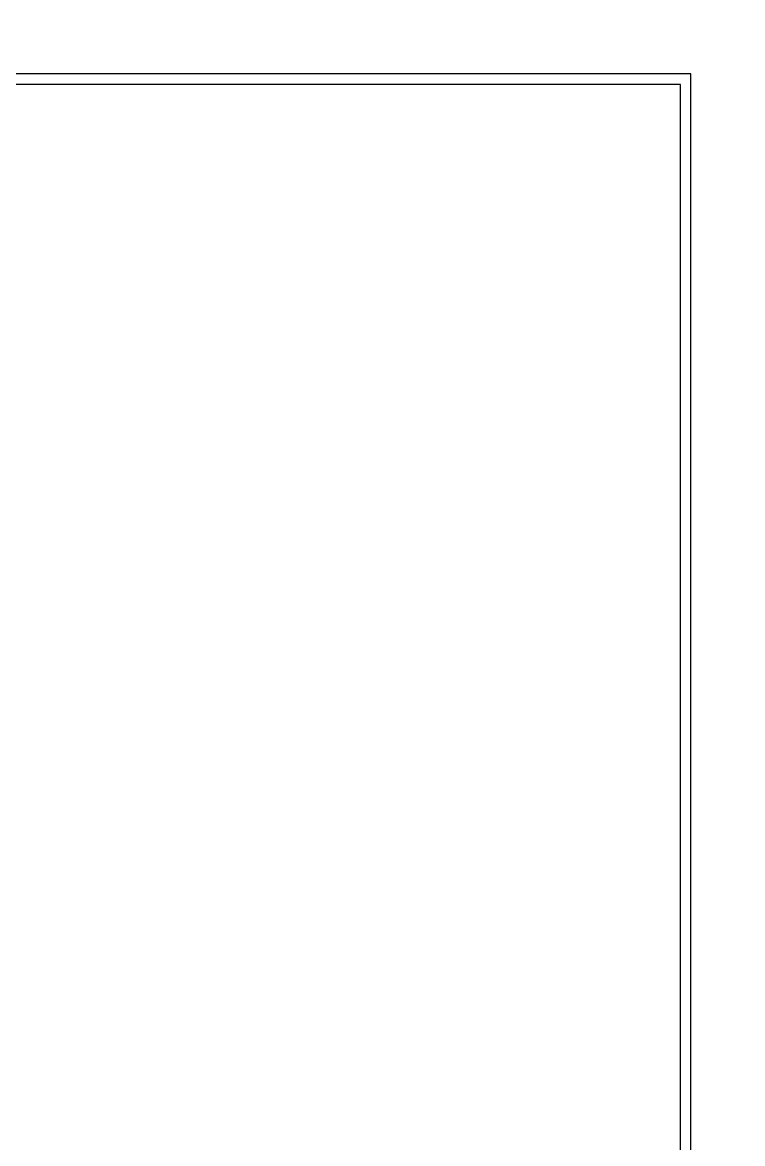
# Model space of a CAD drawing. Header units: centimetres. Extents: x 370416 to 395283, y 44791 to 69658.
# Drawn here: x 381152 to 384623, y 55672 to 61081 of the extents above; entities that cross this region are included whole.
import ezdxf

# ---------------------------------------------------------------- set-up
doc = ezdxf.new("R2010")
doc.units = ezdxf.units.CM

msp = doc.modelspace()

# ---------------------------------------------------------------- linework, layer by layer
for points in [[(373667.4, 60832.7), (373667.4, 53261), (384374.8, 53261), (384374.8, 60832.7)], [(373667.4, 60832.7), (373667.4, 53261), (384374.8, 53261), (384374.8, 60832.7)], [(373718.4, 60781.7), (373718.4, 53312), (384323.8, 53312), (384323.8, 60781.7)], [(373718.4, 60781.7), (373718.4, 53312), (384323.8, 53312), (384323.8, 60781.7)]]:
    msp.add_lwpolyline(points, close=True)
msp.add_circle((382849.7, 57224.7), 12433.5)

doc.saveas('drawing.dxf')
